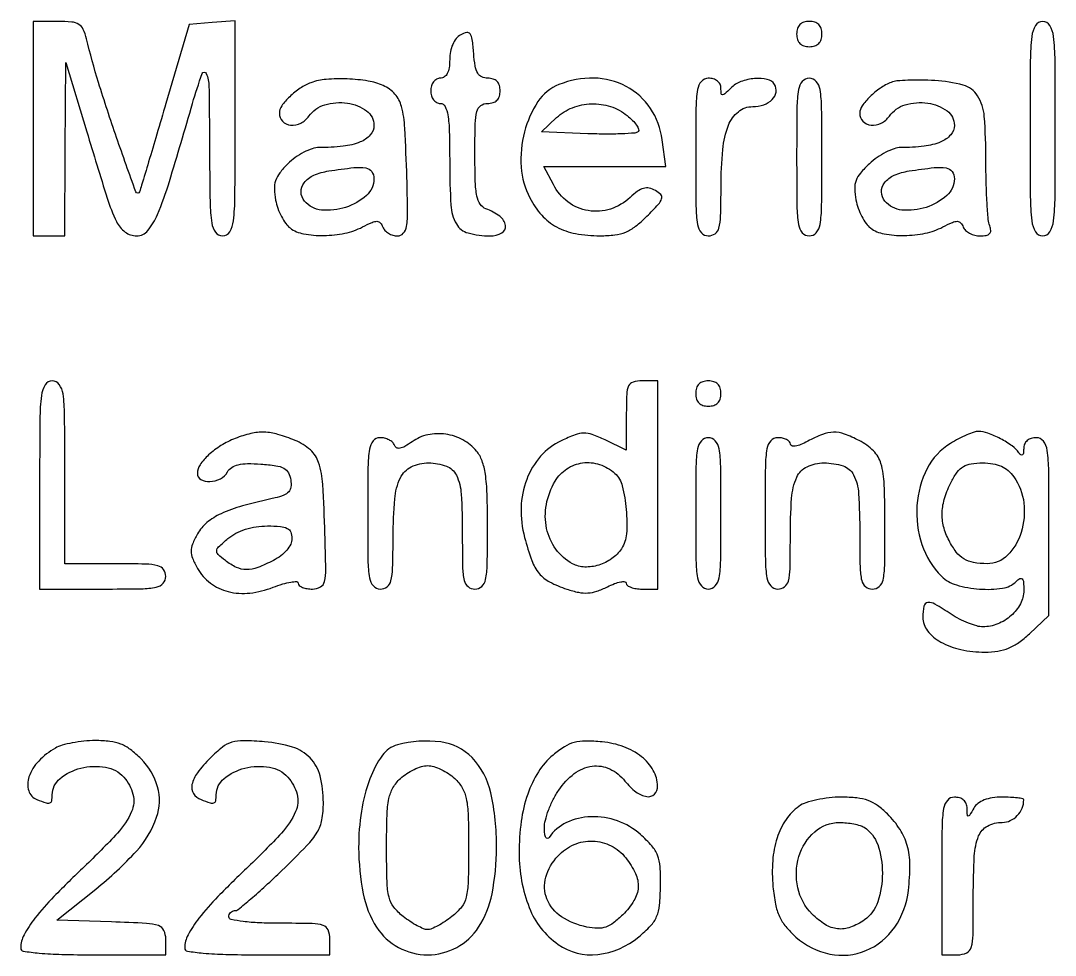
# Model space of a CAD drawing. Extents: x 23 to 201, y 13 to 268.
# Drawn here: x 23.18 to 37.05, y 85.44 to 97.98 of the extents above; entities that cross this region are included whole.
import ezdxf

# ---------------------------------------------------------------- set-up
doc = ezdxf.new("R2010")
doc.units = 0
doc.header["$MEASUREMENT"] = 0

msp = doc.modelspace()

# ---------------------------------------------------------------- linework, layer by layer
for points in [[(23.3496, 96.5286), (23.3496, 95.0904), (23.5611, 95.0904), (23.7726, 95.0904), (23.778734, 96.25365), (23.784867, 97.4169), (24.066497, 96.4863, 0.002614), (24.340662, 95.597155, 0.03572), (24.46479, 95.28249, 0.121168), (24.580274, 95.142081, 0.161721), (24.735881, 95.0904, 0.225082), (24.884571, 95.160907, 0.071656), (25.014366, 95.376382, 0.026274), (25.173883, 95.818096, 0.002788), (25.485113, 96.867, -0.01273), (25.612925, 97.268316, -0.694684), (25.669539, 97.269602, -0.091392), (25.704949, 97.092122, -0.002477), (25.712674, 96.29595, 0.0024), (25.719905, 95.538747, 0.032448), (25.741799, 95.262959, 0.123789), (25.793233, 95.137982, 0.237851), (25.8876, 95.0904, 0.264), (25.983103, 95.144604, 0.105805), (26.033171, 95.291963, 0.027297), (26.053342, 95.616265, 0.001885), (26.0568, 96.533707), (26.0568, 97.977014), (25.747706, 97.950757), (25.438612, 97.9245), (25.127891, 96.867, -0.000452), (25.005736, 96.452648, -0.000634), (24.895847, 96.082864, -0.000373), (24.802558, 95.771243, -0.00857), (24.774285, 95.6826, -0.710025), (24.723676, 95.682091, -0.003132), (24.467136, 96.407924, -0.008156), (24.224907, 97.145885, -0.016618), (24.063608, 97.73415, 0.047759), (24.020219, 97.860893, 0.151571), (23.961398, 97.927136, 0.114622), (23.864793, 97.958676, 0.021834), (23.678829, 97.9668), (23.3496, 97.9668)], [(33.5862, 97.7976, 0.072254), (33.596931, 97.723731, 0.124864), (33.6285, 97.6707, 0.124864), (33.681531, 97.639131, 0.072254), (33.7554, 97.6284, 0.072254), (33.829269, 97.639131, 0.124864), (33.8823, 97.6707, 0.124864), (33.913869, 97.723731, 0.072254), (33.9246, 97.7976, 0.072254), (33.913869, 97.871469, 0.124864), (33.8823, 97.9245, 0.124864), (33.829269, 97.956069, 0.072254), (33.7554, 97.9668, 0.072254), (33.681531, 97.956069, 0.124864), (33.6285, 97.9245, 0.124864), (33.596931, 97.871469, 0.072254)], [(36.7164, 96.5286, 0.001893), (36.719861, 95.614567, 0.027391), (36.740038, 95.291325, 0.106183), (36.790124, 95.144468, 0.263491), (36.8856, 95.0904, 0.263491), (36.981076, 95.144468, 0.106183), (37.031162, 95.291325, 0.027391), (37.051339, 95.614567, 0.001893), (37.0548, 96.5286, 0.001893), (37.051339, 97.442633, 0.027391), (37.031162, 97.765875, 0.106183), (36.981076, 97.912732, 0.263491), (36.8856, 97.9668, 0.263491), (36.790124, 97.912732, 0.106183), (36.740038, 97.765875, 0.027391), (36.719861, 97.442633, 0.001893)], [(29.08125, 97.788069, 0.096815), (29.021244, 97.736863, 0.063351), (28.973969, 97.658848, 0.056729), (28.94348, 97.561981, 0.047935), (28.9332, 97.454996, -0.034648), (28.925604, 97.345506, -0.083147), (28.901297, 97.268149, -0.125984), (28.860996, 97.222294, -0.150915), (28.8063, 97.2054, 0.130775), (28.757591, 97.192439, 0.10214), (28.716412, 97.15605, 0.08892), (28.688864, 97.101292, 0.072314), (28.6794, 97.0362, 0.072314), (28.688864, 96.971108, 0.08892), (28.716412, 96.91635, 0.10214), (28.757591, 96.879961, 0.130775), (28.8063, 96.867, -0.279987), (28.870685, 96.827879, -0.080583), (28.908698, 96.712396, -0.033751), (28.928462, 96.492647, -0.005556), (28.9332, 96.066277, 0.014555), (28.949623, 95.502217, 0.113127), (29.022805, 95.251042, 0.203257), (29.179264, 95.129379, 0.065063), (29.477538, 95.0904, 0.123022), (29.63356, 95.129378, 0.32013), (29.682362, 95.227501, 0.196425), (29.606307, 95.352664, 0.070969), (29.41965, 95.453466, -0.162374), (29.343636, 95.514359, -0.093886), (29.299059, 95.623977, -0.042543), (29.276962, 95.817007, -0.007235), (29.2716, 96.187545, -0.005319), (29.27594, 96.595491, -0.055753), (29.298017, 96.760918, -0.176421), (29.349566, 96.83736, -0.158365), (29.4408, 96.867, 0.072254), (29.514669, 96.877731, 0.124864), (29.5677, 96.9093, 0.124864), (29.599269, 96.962331, 0.072254), (29.61, 97.0362, 0.072032), (29.599416, 97.109286, 0.121387), (29.568308, 97.162474, 0.1239), (29.516584, 97.194431, 0.076875), (29.445664, 97.2054, -0.107454), (29.363538, 97.223256, -0.157131), (29.309304, 97.272764, -0.090073), (29.27569, 97.367932, -0.020485), (29.255314, 97.538473, 0.012024), (29.236099, 97.726217, 0.121322), (29.20806, 97.799046, 0.29905), (29.161089, 97.817843, 0.078384)], [(27.072, 97.145382, 0.06056), (26.927881, 97.071571, 0.043702), (26.787502, 96.95767, 0.044276), (26.680729, 96.834276, 0.157487), (26.649, 96.736039, 0.194388), (26.692431, 96.628549, 0.177365), (26.800389, 96.576168, 0.142083), (26.936548, 96.601172, 0.124612), (27.046355, 96.695905, -0.168512), (27.257453, 96.848497, -0.108608), (27.561377, 96.87153, -0.123541), (27.819665, 96.766395, -0.238999), (27.918, 96.572424, -0.186186), (27.868521, 96.444155, -0.112732), (27.73338, 96.349709, -0.06915), (27.506512, 96.292415, -0.027329), (27.18448, 96.2748, 0.081386), (27.090482, 96.259398, 0.03763), (26.976085, 96.211025, 0.035985), (26.860787, 96.140776, 0.041585), (26.762601, 96.057692, 0.032205), (26.654312, 95.934476, 0.082954), (26.598604, 95.830309, 0.089016), (26.581894, 95.718229, 0.041111), (26.598386, 95.571242, 0.038134), (26.629088, 95.460369, 0.03318), (26.677434, 95.349955, 0.034618), (26.734979, 95.255728, 0.078406), (26.793209, 95.19615, 0.115978), (26.97505, 95.117241, 0.048156), (27.243609, 95.095099, 0.047012), (27.52818, 95.125933, 0.06986), (27.764007, 95.209721, -0.014974), (27.891514, 95.27146, -0.10612), (27.958384, 95.28568, -0.215095), (28.002011, 95.265901, -0.088985), (28.036302, 95.2092, 0.098573), (28.064968, 95.163772, 0.066839), (28.112768, 95.125285, 0.0639), (28.171575, 95.09925, 0.072343), (28.232595, 95.090357, 0.215877), (28.311501, 95.126064, 0.140954), (28.354811, 95.217925, 0.043319), (28.369253, 95.412959, 0.004503), (28.359283, 95.872907, 0.005687), (28.33142, 96.535079, 0.04945), (28.28678, 96.826021, 0.119013), (28.199433, 96.990583, 0.104979), (28.042948, 97.106296, 0.067681), (27.840188, 97.167326, 0.029253), (27.558995, 97.195177, 0.029232), (27.276988, 97.19004, 0.069031)], [(30.397482, 97.119988, 0.151455), (30.117238, 96.891718, 0.084061), (29.936264, 96.485265, 0.078952), (29.892045, 96.014194, 0.103775), (30.007258, 95.599177, 0.063842), (30.167075, 95.368117, 0.086175), (30.366481, 95.211351, 0.078601), (30.621586, 95.121845, 0.044317), (30.948958, 95.091647, 0.030944), (31.148096, 95.103302, 0.068577), (31.294886, 95.141923, 0.067967), (31.426561, 95.219061, 0.029944), (31.577885, 95.35327, 0.009622), (31.731092, 95.512489, 0.10811), (31.775315, 95.587703, 0.272385), (31.763148, 95.643227, 0.078411), (31.691244, 95.699809, 0.078858), (31.609354, 95.729963, 0.116917), (31.533257, 95.727119, 0.089357), (31.452251, 95.688152, 0.031905), (31.352964, 95.60614, -0.110795), (31.089407, 95.450476, -0.12001), (30.792537, 95.428488, -0.120596), (30.519885, 95.545366, -0.112607), (30.323799, 95.777452), (30.197855, 96.021), (31.014867, 96.021), (31.831878, 96.021), (31.783663, 96.38055, 0.114282), (31.625061, 96.800787, 0.123701), (31.301305, 97.09415, 0.118881), (30.866294, 97.206797, 0.100247)], [(32.2326, 96.1479, 0.002827), (32.236331, 95.487941, 0.036854), (32.257134, 95.243738, 0.138781), (32.308394, 95.133268, 0.218517), (32.4018, 95.0904, 0.154243), (32.49288, 95.119182, 0.17792), (32.544548, 95.193662, 0.057533), (32.567083, 95.354274, 0.005639), (32.572247, 95.74605, -0.021971), (32.595335, 96.249386, -0.071361), (32.672051, 96.573739, -0.128345), (32.805293, 96.756474, -0.173066), (32.996498, 96.8247, 0.083023), (33.145057, 96.849539, 0.115545), (33.258787, 96.921064, 0.153372), (33.309441, 97.019572, 0.183043), (33.289686, 97.12147, 0.203383), (33.192978, 97.189918, 0.074668), (33.022502, 97.201113, 0.069168), (32.839617, 97.15991, 0.106825), (32.703943, 97.072457, -0.008694), (32.622453, 96.993753, -0.18989), (32.59215, 96.981814, -0.385629), (32.574691, 96.997632, -0.024648), (32.571, 97.072457, 0.119287), (32.558357, 97.124699, 0.107897), (32.522932, 97.167632, 0.094927), (32.468478, 97.195752, 0.071973), (32.4018, 97.2054, 0.218517), (32.308394, 97.162532, 0.138781), (32.257134, 97.052063, 0.036854), (32.236331, 96.807859, 0.002827)], [(33.5862, 96.1479, 0.002827), (33.589931, 95.487941, 0.036854), (33.610734, 95.243738, 0.138781), (33.661994, 95.133268, 0.218517), (33.7554, 95.0904, 0.218517), (33.848806, 95.133268, 0.138781), (33.900066, 95.243738, 0.036854), (33.920869, 95.487941, 0.002827), (33.9246, 96.1479, 0.002827), (33.920869, 96.807859, 0.036854), (33.900066, 97.052063, 0.138781), (33.848806, 97.162532, 0.218517), (33.7554, 97.2054, 0.218517), (33.661994, 97.162532, 0.138781), (33.610734, 97.052063, 0.036854), (33.589931, 96.807859, 0.002827)], [(34.8552, 97.149933, 0.055115), (34.708707, 97.0711, 0.042703), (34.568795, 96.955821, 0.043512), (34.463391, 96.833019, 0.156853), (34.4322, 96.736039, 0.194388), (34.475631, 96.628549, 0.177365), (34.583589, 96.576168, 0.142083), (34.719748, 96.601172, 0.124612), (34.829555, 96.695905, -0.168512), (35.040653, 96.848497, -0.108608), (35.344577, 96.87153, -0.123541), (35.602865, 96.766395, -0.238999), (35.7012, 96.572424, -0.185212), (35.652361, 96.445101, -0.1117), (35.518692, 96.350524, -0.069766), (35.296008, 96.292717, -0.028678), (34.983879, 96.2748, 0.084366), (34.895133, 96.259719, 0.03428), (34.782122, 96.211244, 0.032695), (34.665097, 96.141239, 0.035752), (34.561851, 96.05844, 0.029549), (34.442295, 95.933732, 0.087743), (34.382611, 95.831912, 0.096735), (34.364563, 95.721676, 0.040857), (34.381437, 95.57199, 0.038038), (34.412196, 95.460831, 0.033149), (34.46059, 95.350175, 0.03459), (34.518168, 95.255776, 0.07856), (34.576409, 95.19615, 0.115978), (34.75825, 95.117241, 0.048156), (35.026809, 95.095099, 0.047012), (35.31138, 95.125933, 0.06986), (35.547207, 95.209721, -0.014974), (35.674714, 95.27146, -0.10612), (35.741584, 95.28568, -0.215095), (35.785211, 95.265901, -0.088985), (35.819502, 95.2092, 0.115239), (35.850323, 95.163747, 0.065692), (35.90484, 95.125297, 0.060145), (35.973425, 95.099253, 0.060768), (36.045996, 95.0904, 0.042277), (36.128291, 95.097371, 0.159477), (36.173461, 95.121191, 0.209314), (36.188809, 95.162401, 0.077725), (36.175551, 95.224219, -0.070504), (36.155363, 95.312172, -0.006511), (36.139284, 95.535608, -0.008292), (36.127951, 95.803824, -0.006411), (36.1242, 96.09635, 0.017783), (36.102901, 96.695025, 0.124443), (36.012026, 96.970413, 0.187412), (35.819049, 97.112278, 0.051116), (35.438928, 97.174111, 0.011667), (35.254725, 97.180704, 0.013461), (35.079016, 97.17816, 0.012578), (34.931011, 97.168296, 0.073097)], [(31.313778, 96.705082, -0.027704), (31.386468, 96.639157, -0.045445), (31.439186, 96.575014, -0.059235), (31.467038, 96.521356, -0.293973), (31.460238, 96.48967, -0.180714), (31.415913, 96.469342, -0.00759), (31.239881, 96.459252, -0.012261), (31.027112, 96.455517, -0.008325), (30.784881, 96.461238), (30.162785, 96.4863), (30.367645, 96.67665, -0.09428), (30.580195, 96.810115, -0.085873), (30.8341, 96.861946, -0.085579), (31.091426, 96.825499, -0.092714)], [(27.918, 95.856597, -0.214172), (27.817152, 95.631959, -0.103904), (27.538243, 95.472344, -0.101625), (27.213599, 95.436431, -0.198988), (26.9874, 95.5557, -0.165389), (26.93976, 95.680405, -0.179553), (26.980278, 95.803407, -0.122983), (27.111579, 95.903747, -0.064081), (27.310841, 95.961002, -0.009433), (27.648243, 96.006125, -0.071213), (27.808623, 96.001616, -0.196893), (27.887129, 95.952495, -0.156991)], [(35.7012, 95.856597, -0.214172), (35.600352, 95.631959, -0.103904), (35.321443, 95.472344, -0.101625), (34.996799, 95.436431, -0.198988), (34.7706, 95.5557, -0.165389), (34.72296, 95.680405, -0.179553), (34.763478, 95.803407, -0.122983), (34.894779, 95.903747, -0.064081), (35.094041, 95.961002, -0.009433), (35.431443, 96.006125, -0.071213), (35.591823, 96.001616, -0.196893), (35.670329, 95.952495, -0.156991)], [(23.4342, 91.7487), (23.4342, 90.3528), (24.2802, 90.3528, 0.003852), (24.799104, 90.356798, 0.045528), (24.9993, 90.37818, 0.160003), (25.090485, 90.429751, 0.186821), (25.1262, 90.522, 0.157888), (25.09666, 90.613216, 0.176663), (25.02045, 90.664762, 0.055952), (24.855578, 90.686853, 0.005351), (24.4494, 90.6912), (23.7726, 90.6912), (23.7726, 91.9179, 0.002322), (23.769011, 92.690762, 0.031956), (23.748533, 92.970112, 0.123223), (23.697722, 93.096491, 0.240299), (23.6034, 93.1446, 0.259183), (23.508156, 93.091673, 0.109374), (23.457914, 92.948963, 0.028197), (23.437683, 92.634496, 0.001966)], [(31.302, 92.680669), (31.302, 92.216737), (31.018197, 92.352073, 0.023216), (30.844722, 92.425121, 0.092153), (30.731237, 92.444407, 0.08743), (30.615354, 92.422137, 0.019699), (30.430047, 92.342987, 0.10213), (30.153039, 92.133878, 0.089791), (29.966041, 91.822993, 0.083463), (29.891111, 91.445363, 0.072799), (29.937793, 91.044739, 0.021479), (30.035092, 90.734916, 0.084605), (30.133451, 90.561544, 0.102455), (30.273397, 90.447973, 0.039713), (30.504627, 90.350712, 0.029278), (30.662588, 90.308651, 0.064993), (30.786603, 90.29972, 0.067523), (30.905785, 90.322981, 0.033799), (31.04776, 90.3822, -0.023343), (31.145317, 90.425306, -0.045047), (31.227317, 90.448828, -0.071091), (31.283292, 90.451482, -0.386779), (31.302, 90.430916, 0.239073), (31.317191, 90.400961, 0.069693), (31.364128, 90.375747, 0.053385), (31.432494, 90.358499, 0.03513), (31.5135, 90.3528), (31.725, 90.3528), (31.725, 91.7487), (31.725, 93.1446), (31.5135, 93.1446, 0.067754), (31.392609, 93.128143, 0.22164), (31.332792, 93.077057, 0.098589), (31.306968, 92.967356, 0.008664)], [(32.2326, 92.9754, 0.072254), (32.243331, 92.901531, 0.124864), (32.2749, 92.8485, 0.124864), (32.327931, 92.816931, 0.072254), (32.4018, 92.8062, 0.072254), (32.475669, 92.816931, 0.124864), (32.5287, 92.8485, 0.124864), (32.560269, 92.901531, 0.072254), (32.571, 92.9754, 0.072254), (32.560269, 93.049269, 0.124864), (32.5287, 93.1023, 0.124864), (32.475669, 93.133869, 0.072254), (32.4018, 93.1446, 0.072254), (32.327931, 93.133869, 0.124864), (32.2749, 93.1023, 0.124864), (32.243331, 93.049269, 0.072254)], [(26.05854, 92.373383, 0.043119), (25.866447, 92.276816, 0.047976), (25.70105, 92.151633, 0.053879), (25.58549, 92.019711, 0.154136), (25.5492, 91.904788, 0.271476), (25.597363, 91.82262, 0.140073), (25.717288, 91.794273, 0.107989), (25.858863, 91.832142, 0.147068), (25.953332, 91.923481, -0.123144), (26.009639, 91.983287, -0.084916), (26.09568, 92.019772, -0.055852), (26.22115, 92.034907, -0.019944), (26.401686, 92.029231, -0.017663), (26.602899, 92.007693, -0.087368), (26.710763, 91.972397, -0.148563), (26.770775, 91.912371, -0.087489), (26.802542, 91.81514, -0.066248), (26.80339, 91.72036, -0.151244), (26.774304, 91.655845, -0.122316), (26.708695, 91.610613, -0.036359), (26.591042, 91.575826, 0.013454), (26.153107, 91.467862, 0.041581), (25.867277, 91.362966, 0.063272), (25.677217, 91.243484, 0.094187), (25.551691, 91.09305, 0.026218), (25.483852, 90.954436, 0.100614), (25.464669, 90.860838, 0.101401), (25.483625, 90.767567, 0.026855), (25.550948, 90.630415, 0.10465), (25.723528, 90.433071, 0.099771), (25.964112, 90.318389, 0.089281), (26.253398, 90.298733, 0.066108), (26.565275, 90.375805, -0.018868), (26.694753, 90.421106, -0.034491), (26.803652, 90.44659, -0.043894), (26.881416, 90.452292, -0.409961), (26.9028, 90.430594, 0.222916), (26.916778, 90.400799, 0.0763), (26.958715, 90.375594, 0.058059), (27.020261, 90.35837, 0.038983), (27.09315, 90.352603, 0.128074), (27.199799, 90.380258, 0.213064), (27.254464, 90.453303, 0.059464), (27.271582, 90.617588, 0.00395), (27.260713, 91.092853, 0.007318), (27.230571, 91.756301, 0.06238), (27.175995, 92.048531, 0.135556), (27.065132, 92.218224, 0.081894), (26.860206, 92.346475, 0.028986), (26.630876, 92.427036, 0.061656), (26.445436, 92.456337, 0.065883), (26.26638, 92.438729, 0.037526)], [(28.4309, 92.329408, -0.022693), (28.333565, 92.266384, -0.084398), (28.265478, 92.24069, -0.177159), (28.219988, 92.247949, -0.187173), (28.1912, 92.282701, 0.126279), (28.166392, 92.321152, 0.068121), (28.119909, 92.353678, 0.060953), (28.06005, 92.375716, 0.057818), (27.99555, 92.3832, 0.227942), (27.907011, 92.340624, 0.12971), (27.857928, 92.229633, 0.03649), (27.837274, 91.988478, 0.003122), (27.8334, 91.368, 0.002988), (27.837175, 90.736261, 0.038318), (27.858075, 90.50085, 0.142907), (27.909423, 90.394291, 0.212584), (28.0026, 90.3528, 0.161999), (28.093994, 90.38321, 0.173435), (28.14586, 90.46153, 0.05431), (28.168553, 90.631194, 0.005148), (28.174491, 91.05075, -0.019295), (28.196247, 91.563064, -0.091679), (28.272444, 91.845097, -0.169787), (28.418076, 91.991403, -0.113318), (28.650657, 92.0448, -0.089688), (28.888498, 92.001791, -0.194424), (29.023086, 91.878441, -0.097387), (29.087406, 91.627305, -0.014142), (29.1024, 91.09728, 0.004638), (29.106586, 90.64603, 0.051276), (29.128357, 90.46701, 0.170232), (29.179946, 90.384854, 0.169819), (29.2716, 90.3528, 0.185299), (29.363796, 90.388183, 0.16096), (29.415373, 90.478528, 0.046006), (29.436787, 90.676771, 0.003914), (29.4408, 91.189428, 0.007131), (29.434528, 91.629179, 0.02909), (29.411399, 91.895324, 0.049231), (29.367169, 92.073571, 0.088053), (29.29275, 92.204373, 0.096531), (29.110845, 92.353107, 0.08744), (28.87999, 92.429228, 0.088617), (28.639778, 92.42137, 0.102992)], [(33.73425, 92.334811, -0.025117), (33.641568, 92.2904, -0.057789), (33.56739, 92.268975, -0.111104), (33.519944, 92.271615, -0.335256), (33.5016, 92.295898, 0.186183), (33.488743, 92.329228, 0.089779), (33.451898, 92.357555, 0.069614), (33.397148, 92.376758, 0.049624), (33.3324, 92.3832, 0.212584), (33.239223, 92.341709, 0.142907), (33.187875, 92.23515, 0.038318), (33.166975, 91.999739, 0.002988), (33.1632, 91.368, 0.002988), (33.166975, 90.736261, 0.038318), (33.187875, 90.50085, 0.142907), (33.239223, 90.394291, 0.212584), (33.3324, 90.3528, 0.158885), (33.423654, 90.382549, 0.176155), (33.475206, 90.459245, 0.055537), (33.497267, 90.625281, 0.005285), (33.5016, 91.035162, -0.016007), (33.518826, 91.573091, -0.089329), (33.587754, 91.852083, -0.1781), (33.72547, 91.993285, -0.111811), (33.952957, 92.0448, -0.079479), (34.209219, 92.003806, -0.198882), (34.350193, 91.882662, -0.103196), (34.416901, 91.634502, -0.014236), (34.4322, 91.09728, 0.004638), (34.436386, 90.64603, 0.051276), (34.458157, 90.46701, 0.170232), (34.509746, 90.384854, 0.169819), (34.6014, 90.3528, 0.178718), (34.693367, 90.386757, 0.16501), (34.744959, 90.473548, 0.048149), (34.766517, 90.663483, 0.004199), (34.7706, 91.149581, 0.007888), (34.761, 91.758115, 0.062383), (34.717241, 92.03606, 0.128012), (34.616873, 92.20526, 0.076023), (34.426149, 92.344029, 0.031202), (34.227289, 92.431612, 0.091706), (34.080462, 92.456753, 0.090891), (33.933603, 92.427807, 0.030306)], [(35.648803, 92.306249, 0.138621), (35.336203, 91.969166, 0.101563), (35.199525, 91.474954, 0.097541), (35.266691, 90.949287, 0.116485), (35.528622, 90.525378, 0.126875), (35.728222, 90.407624, 0.052492), (36.039201, 90.352413, 0.052536), (36.346855, 90.362925, 0.162988), (36.53028, 90.45432, -0.062254), (36.580399, 90.493302, -0.368967), (36.61065, 90.488102, -0.158261), (36.628111, 90.444347, -0.016446), (36.6318, 90.332217, -0.12286), (36.587771, 90.155738, -0.089096), (36.462009, 89.995922, -0.085188), (36.282358, 89.884189, -0.09773), (36.084226, 89.845757, -0.068262), (36.000854, 89.857469, -0.025409), (35.888532, 89.895526, -0.024614), (35.768663, 89.950023, -0.027265), (35.6589, 90.0144, 0.013647), (35.441422, 90.150041, 0.160197), (35.345119, 90.170837, 0.327965), (35.29302, 90.123377, 0.049574), (35.2782, 89.974273, 0.169318), (35.341279, 89.793338, 0.09741), (35.518967, 89.64194, 0.07572), (35.787515, 89.54076, 0.052339), (36.111052, 89.5068, 0.038015), (36.285002, 89.520044, 0.059678), (36.42929, 89.560164, 0.057583), (36.56358, 89.63448, 0.032728), (36.707453, 89.752242), (36.9702, 89.997685), (36.9702, 91.190442, 0.002409), (36.966586, 91.940652, 0.032832), (36.94605, 92.212955, 0.126212), (36.895137, 92.336108, 0.236172), (36.801, 92.3832, 0.072179), (36.731055, 92.37305, 0.107116), (36.676958, 92.343382, 0.116288), (36.642906, 92.296106, 0.096277), (36.630505, 92.23515, -0.029567), (36.626586, 92.177493, -0.18454), (36.612859, 92.15188, -0.36589), (36.592873, 92.151633, -0.073354), (36.567055, 92.180185, 0.092185), (36.477833, 92.271723, 0.031947), (36.319991, 92.368604, 0.031991), (36.150863, 92.444672, 0.090632), (36.024012, 92.467484, 0.082663), (35.964565, 92.457414, 0.018281), (35.867878, 92.419991, 0.018527), (35.758, 92.367871, 0.016906)], [(32.2326, 91.368, 0.002988), (32.236375, 90.736261, 0.038318), (32.257275, 90.50085, 0.142907), (32.308623, 90.394291, 0.212584), (32.4018, 90.3528, 0.212584), (32.494977, 90.394291, 0.142907), (32.546325, 90.50085, 0.038318), (32.567225, 90.736261, 0.002988), (32.571, 91.368, 0.002988), (32.567225, 91.999739, 0.038318), (32.546325, 92.23515, 0.142907), (32.494977, 92.341709, 0.212584), (32.4018, 92.3832, 0.212584), (32.308623, 92.341709, 0.142907), (32.257275, 92.23515, 0.038318), (32.236375, 91.999739, 0.002988)], [(31.147289, 91.904788, -0.149946), (31.247646, 91.736435, -0.037791), (31.30045, 91.418016, -0.038317), (31.30442, 91.092523, -0.131838), (31.237255, 90.894215, -0.091577), (31.107015, 90.76027, -0.079515), (30.931163, 90.673564, -0.082914), (30.744192, 90.648371, -0.11548), (30.58167, 90.691858, -0.113013), (30.357216, 90.887321, -0.105565), (30.233252, 91.165729, -0.098907), (30.229606, 91.486001, -0.087163), (30.34734, 91.799097, -0.111788), (30.504145, 91.965331, -0.115653), (30.715367, 92.045233, -0.113377), (30.943475, 92.023629, -0.104212)], [(36.500103, 91.856776, -0.124348), (36.632984, 91.507552, -0.104298), (36.596611, 91.111942, -0.120427), (36.413301, 90.805597, -0.202074), (36.140553, 90.692495, -0.04159), (35.958763, 90.708684, -0.093687), (35.829722, 90.757076, -0.093762), (35.727311, 90.849203, -0.041704), (35.629265, 91.002888, -0.060199), (35.557327, 91.191566, -0.071152), (35.537908, 91.381393, -0.06611), (35.572446, 91.580031, -0.043295), (35.661073, 91.795201, -0.039985), (35.740409, 91.922542, -0.099224), (35.821471, 91.99595, -0.097325), (35.925571, 92.033249, -0.037521), (36.079275, 92.0448, -0.039539), (36.218445, 92.033777, -0.065622), (36.331114, 92.000262, -0.072784), (36.423078, 91.941899, -0.062324)], [(26.8182, 91.031773, -0.112129), (26.800846, 90.955361, -0.06352), (26.7491, 90.875253, -0.055015), (26.669373, 90.799401, -0.043357), (26.568601, 90.735673, -0.028779), (26.358618, 90.641973, -0.089961), (26.207106, 90.613976, -0.110055), (26.073146, 90.643361, -0.055794), (25.92492, 90.733556, -0.023449), (25.82655, 90.817257, -0.238957), (25.80874, 90.866081, -0.176785), (25.835177, 90.91822, -0.012218), (25.960422, 91.029656, -0.055886), (26.065857, 91.100408, -0.042468), (26.194439, 91.153939, -0.040127), (26.338261, 91.187522, -0.037313), (26.489172, 91.1988, -0.018441), (26.664115, 91.192345, -0.099321), (26.755387, 91.166913, -0.181282), (26.801769, 91.116359, -0.096225)], [(23.6457, 88.220219, 0.072131), (23.422037, 88.044936, 0.105284), (23.291139, 87.832519, 0.162505), (23.287369, 87.646632, 0.229527), (23.398819, 87.527751, 0.012852), (23.521566, 87.484234, 0.154004), (23.571217, 87.483767, 0.281493), (23.596483, 87.51224, 0.044281), (23.6034, 87.590188, -0.223907), (23.706473, 87.808817, -0.111851), (23.985752, 87.949602, -0.10256), (24.318692, 87.962841, -0.16923), (24.563188, 87.829289, -0.122451), (24.68645, 87.599236, -0.167269), (24.667038, 87.366698, -0.083341), (24.477625, 87.078254, -0.015913), (24.035333, 86.630421, 0.008956), (23.626019, 86.227351, 0.027994), (23.371511, 85.936702, 0.042007), (23.225065, 85.712818, 0.124461), (23.1804, 85.536162, 0.370987), (23.215672, 85.495167, 0.01435), (23.429771, 85.46911, 0.016771), (23.731153, 85.451347, 0.006333), (24.1533, 85.446), (25.1262, 85.446), (25.1262, 85.654206, 0.107466), (25.100099, 85.774243, 0.211538), (25.028462, 85.837792, 0.064606), (24.867462, 85.867037, 0.00429), (24.396694, 85.886856), (23.667187, 85.9113), (24.187708, 86.328382, 0.038085), (24.73245, 86.837547, 0.102548), (25.002994, 87.290287, 0.153651), (25.014982, 87.698901, 0.128148), (24.794308, 88.075108, 0.03323), (24.651946, 88.199707, 0.068329), (24.523371, 88.272656, 0.066591), (24.377726, 88.309326, 0.030182), (24.180958, 88.319827, 0.023079), (24.028399, 88.311707, 0.021169), (23.872727, 88.289506, 0.021705), (23.735585, 88.257772, 0.062559)], [(25.722064, 88.08528, 0.034573), (25.550455, 87.888143, 0.107643), (25.477035, 87.729188, 0.197957), (25.497764, 87.610296, 0.161613), (25.598419, 87.527751, 0.012852), (25.721166, 87.484234, 0.154004), (25.770817, 87.483767, 0.281493), (25.796083, 87.51224, 0.044281), (25.803, 87.590188, -0.223907), (25.906073, 87.808817, -0.111851), (26.185352, 87.949602, -0.10256), (26.518292, 87.962841, -0.16923), (26.762788, 87.829289, -0.122451), (26.88605, 87.599236, -0.167269), (26.866638, 87.366698, -0.083341), (26.677225, 87.078254, -0.015913), (26.234933, 86.630421, 0.008956), (25.825619, 86.227351, 0.027994), (25.571111, 85.936702, 0.042007), (25.424665, 85.712818, 0.124461), (25.38, 85.536162, 0.370987), (25.415272, 85.495167, 0.01435), (25.629371, 85.46911, 0.016771), (25.930753, 85.451347, 0.006333), (26.3529, 85.446), (27.3258, 85.446), (27.3258, 85.6575, 0.093656), (27.302641, 85.780053, 0.227396), (27.23697, 85.841241, 0.071364), (27.089791, 85.865052, 0.004478), (26.649, 85.869, -0.010616), (26.378434, 85.874745, -0.020476), (26.16255, 85.892794, -0.01702), (26.001046, 85.918591, -0.358912), (25.9722, 85.9536, -0.089293), (25.978015, 85.9859, -0.09511), (25.994688, 86.013349, -0.099864), (26.01955, 86.031713, -0.109721), (26.048756, 86.0382, 0.172699), (26.097195, 86.055445, 0.005048), (26.26672, 86.196545, 0.009587), (26.463901, 86.370681, 0.006397), (26.683256, 86.577248, 0.007866), (27.017362, 86.910359, 0.055652), (27.157647, 87.091126, 0.094549), (27.22014, 87.257033, 0.044224), (27.239319, 87.486698, 0.059181), (27.194715, 87.846609, 0.132137), (27.062499, 88.086188, 0.127609), (26.824347, 88.232174, 0.053385), (26.45192, 88.30357, 0.015089), (26.167534, 88.318532, 0.078411), (26.012252, 88.29758, 0.095742), (25.885837, 88.231522, 0.028251)], [(28.233647, 88.263774, 0.177588), (28.030114, 88.122599, 0.063024), (27.861717, 87.80457, 0.05232), (27.748641, 87.373516, 0.039316), (27.712656, 86.8842, 0.046434), (27.773463, 86.265605, 0.095412), (27.953783, 85.815494, 0.127104), (28.246753, 85.544386, 0.124083), (28.6371, 85.446, 0.124083), (29.027447, 85.544386, 0.127104), (29.320417, 85.815494, 0.095412), (29.500737, 86.265605, 0.046434), (29.561544, 86.8842, 0.054978), (29.484213, 87.620357, 0.138833), (29.232829, 88.091186, 0.171689), (28.812749, 88.301633, 0.095105)], [(30.318999, 88.125011, 0.077015), (30.122223, 87.899549, 0.057817), (29.979248, 87.602306, 0.049855), (29.89248, 87.236999, 0.033406), (29.8638, 86.808218, 0.092646), (29.999977, 86.079594, 0.148692), (30.386986, 85.585799, 0.183039), (30.919763, 85.450465, 0.146615), (31.467905, 85.685109, 0.029044), (31.627207, 85.834617, 0.088791), (31.708348, 85.957951, 0.07834), (31.747017, 86.110385, 0.01937), (31.760809, 86.368736, 0.018958), (31.754765, 86.627954, 0.07785), (31.721091, 86.780974, 0.088688), (31.644526, 86.906162, 0.028892), (31.491015, 87.060228, 0.096882), (31.1838, 87.24283, 0.094354), (30.827472, 87.298493, 0.102116), (30.498586, 87.219152, 0.13629), (30.266945, 87.019585, -0.231919), (30.243512, 87.005971, -0.303358), (30.222556, 87.01793, -0.088795), (30.208059, 87.067222, -0.025762), (30.203495, 87.146639, -0.06461), (30.216447, 87.251274, -0.027256), (30.259289, 87.386554, -0.02641), (30.32145, 87.528021, -0.031155), (30.395251, 87.654239, -0.081686), (30.603924, 87.876268, -0.129687), (30.843277, 87.976184, -0.146427), (31.079874, 87.939635, -0.115567), (31.283243, 87.777131, 0.061557), (31.429931, 87.631634, 0.126795), (31.577418, 87.568211, 0.241138), (31.679461, 87.601955, 0.201981), (31.722185, 87.70905, 0.125772), (31.663981, 87.919984, 0.094909), (31.506892, 88.103218, 0.081548), (31.268815, 88.236416, 0.062973), (30.978232, 88.301876, 0.022078), (30.753261, 88.313505, 0.067505), (30.602029, 88.294147, 0.076034), (30.471508, 88.236814, 0.033472)], [(29.001848, 87.811504, -0.074793), (29.101149, 87.68654, -0.081301), (29.155791, 87.541333, -0.042453), (29.180959, 87.319183, -0.00699), (29.187, 86.887045, -0.006075), (29.181361, 86.42292, -0.052951), (29.154649, 86.218767, -0.107577), (29.090824, 86.08672, -0.06), (28.964091, 85.95974, -0.020634), (28.871114, 85.892623, -0.022951), (28.776087, 85.835906, -0.023085), (28.691378, 85.795399, -0.100305), (28.6371, 85.7844, -0.100305), (28.582822, 85.795399, -0.023085), (28.498113, 85.835906, -0.022951), (28.403086, 85.892623, -0.020634), (28.310109, 85.95974, -0.06), (28.183376, 86.08672, -0.107577), (28.119551, 86.218767, -0.052951), (28.092839, 86.42292, -0.006075), (28.0872, 86.887045, -0.00699), (28.093241, 87.319183, -0.042453), (28.118409, 87.541333, -0.081301), (28.173051, 87.68654, -0.074793), (28.272352, 87.811504, -0.042244), (28.356442, 87.877523, -0.034865), (28.455872, 87.933329, -0.036173), (28.555, 87.971713, -0.074417), (28.6371, 87.984, -0.074417), (28.7192, 87.971713, -0.036173), (28.818328, 87.933329, -0.034865), (28.917758, 87.877523, -0.042244)], [(33.616683, 87.437469, 0.093148), (33.443656, 87.26046, 0.069084), (33.324331, 87.013639, 0.059747), (33.264699, 86.70854, 0.04239), (33.268561, 86.359495, 0.023277), (33.302295, 86.124098, 0.059787), (33.354395, 85.960505, 0.067306), (33.439529, 85.825362, 0.03627), (33.576666, 85.683674, 0.132933), (34.030758, 85.455919, 0.149739), (34.515357, 85.50292, 0.145063), (34.901345, 85.816379, 0.122702), (35.085452, 86.31086, 0.028929), (35.104233, 86.655756, 0.066418), (35.06902, 86.912922, 0.077307), (34.972486, 87.127342, 0.052063), (34.803077, 87.33625, 0.040052), (34.671377, 87.448387, 0.069149), (34.544441, 87.515637, 0.061597), (34.393904, 87.550263, 0.025767), (34.185688, 87.561, 0.027825), (34.022426, 87.551907, 0.025633), (33.856579, 87.524713, 0.026525), (33.711358, 87.485019, 0.072917)], [(35.532, 86.5035), (35.532, 85.446), (35.7435, 85.446, 0.107536), (35.866275, 85.472714, 0.223538), (35.928165, 85.545828, 0.062211), (35.951334, 85.71223, 0.003521), (35.955, 86.23278, -0.01284), (35.968847, 86.771902, -0.080856), (36.026728, 87.039884, -0.178685), (36.145413, 87.173116, -0.122974), (36.343569, 87.2226, 0.108641), (36.451245, 87.246276, 0.094665), (36.545234, 87.313608, 0.092552), (36.609363, 87.41239, 0.098122), (36.6318, 87.525619, 0.364172), (36.620029, 87.539637, 0.013301), (36.546055, 87.550607, 0.01878), (36.451816, 87.558453, 0.011378), (36.339904, 87.561, 0.03612), (36.209293, 87.551552, 0.057255), (36.10097, 87.522875, 0.069138), (36.017733, 87.47618, 0.098841), (35.961776, 87.41295, -0.004477), (35.904648, 87.316856, -0.262137), (35.887496, 87.3072, -0.400998), (35.875943, 87.318241, -0.006989), (35.872973, 87.41295, 0.096782), (35.86, 87.473711, 0.11453), (35.825406, 87.521022, 0.105676), (35.771001, 87.5508, 0.072682), (35.7012, 87.561, 0.218517), (35.607794, 87.518132, 0.138781), (35.556534, 87.407663, 0.036854), (35.535731, 87.163459, 0.002827)], [(34.490357, 87.156133, -0.171342), (34.672624, 86.923713, -0.080734), (34.735931, 86.542421, -0.080069), (34.675216, 86.157344, -0.162304), (34.494599, 85.913732, -0.064267), (34.306829, 85.815342, -0.11693), (34.135829, 85.794464, -0.112449), (33.9691, 85.852555, -0.056604), (33.793855, 85.992055, -0.143584), (33.600992, 86.344936, -0.12689), (33.616732, 86.764819, -0.139845), (33.828165, 87.096296, -0.184752), (34.160546, 87.221305, -0.024448), (34.255724, 87.216109, -0.022921), (34.352036, 87.201626, -0.023576), (34.436204, 87.180829, -0.069358)], [(31.29586, 86.745891, -0.057183), (31.424912, 86.536472, -0.123801), (31.460699, 86.352064, -0.124795), (31.404923, 86.173635, -0.058597), (31.254092, 85.982601, -0.032145), (31.131551, 85.874879, -0.082071), (31.027714, 85.819081, -0.089112), (30.916753, 85.802135, -0.042825), (30.773193, 85.818251, -0.095201), (30.434378, 85.956425, -0.153334), (30.23772, 86.194973, -0.168247), (30.222637, 86.486021, -0.118701), (30.386147, 86.772997, -0.102169), (30.60114, 86.924215, -0.110227), (30.852569, 86.972512, -0.111822), (31.097863, 86.909223, -0.107677)]]:
    msp.add_lwpolyline(points, format="xyb", close=True)

doc.saveas('drawing.dxf')
